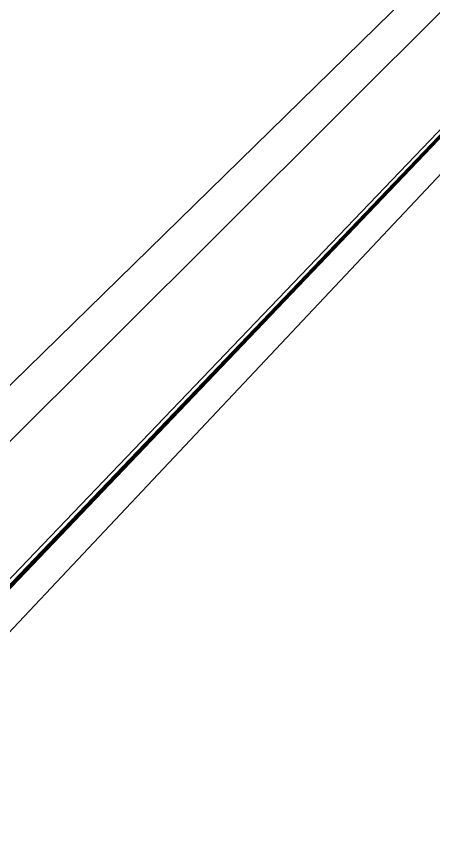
# Model space of a CAD drawing. Header units: inches. Extents: x -11 to 5428, y 0 to 5423.
# Drawn here: x 668 to 1348, y 12 to 1356 of the extents above; entities that cross this region are included whole.
import ezdxf

# ---------------------------------------------------------------- set-up
doc = ezdxf.new("R2010")
doc.units = ezdxf.units.IN
doc.layers.add('Bottom Solder', color=6, linetype='Continuous')
doc.layers.add('Top Solder', color=216, linetype='Continuous')

# ---------------------------------------------------------------- blocks, each defined once
blk = doc.blocks.new('P____DI_3333_8_592')
at = {"layer": 'Top Solder'}
blk.add_line((0.1, 1.2), (-5339, 5099.9), dxfattribs=at)
blk = doc.blocks.new('13_WQFN_HR__3_2__610')
at = {"layer": 'Top Solder'}
for p in [(-0.4, 1), (1.3, 1.1), (-0.4, -1.7), (1.3, -1.3)]:
    blk.add_line(p, (5353.9, -5108.2), dxfattribs=at)

msp = doc.modelspace()

# ---------------------------------------------------------------- linework, layer by layer
at = {"layer": 'Bottom Solder'}
for p in [(0, 110.1), (6.2, 12.3), (338.5, 12.3), (344, 110)]:
    msp.add_line(p, (5427.6, 5423.4), dxfattribs=at)
at = {"layer": 'Top Solder'}
for p in [(0, 110.1), (6.2, 12.3), (338.5, 12.3), (344, 110)]:
    msp.add_line(p, (5427.6, 5423.4), dxfattribs=at)

# ---------------------------------------------------------------- block references
for name, p, rotation in [('13_WQFN_HR__3_2__610', (319.4, 69.5), 90), ('P____DI_3333_8_592', (327.6, 84.4), 270)]:
    msp.add_blockref(name, p, dxfattribs=dict(rotation=rotation))

doc.saveas('drawing.dxf')
